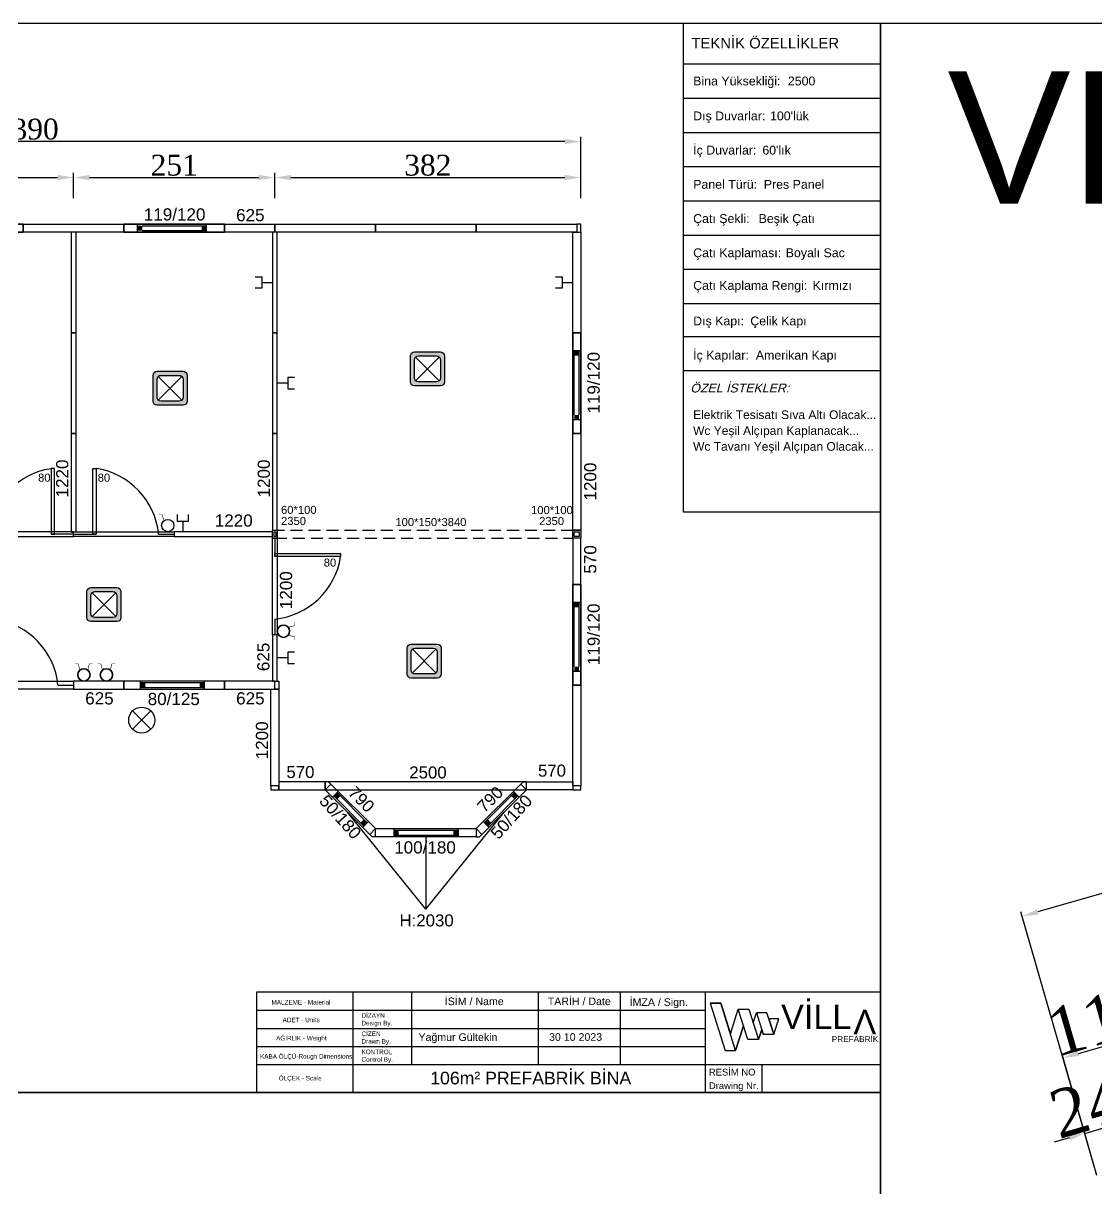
# Model space of a CAD drawing. Header units: millimetres. Extents: x 206945 to 219731, y -209822 to -201066.
# Drawn here: x 208854 to 210192, y -204833 to -203379 of the extents above; entities that cross this region are included whole.
import ezdxf
from ezdxf.enums import TextEntityAlignment as Align

# ---------------------------------------------------------------- set-up
doc = ezdxf.new("R2010")
doc.units = ezdxf.units.MM
doc.header["$MEASUREMENT"] = 0
doc.linetypes.add('DASHED', pattern=[0.75, 0.5, -0.25])
for name, color, linetype in [('1', 250, 'Continuous'), ('Block1', 255, 'Continuous'), ('DUVAR', 7, 'Continuous'), ('KAPI-PEN', 3, 'Continuous'), ('OLCU', 2, 'Continuous'), ('PANO', 11, 'Continuous'), ('TEFRIS', 4, 'Continuous'), ('ÖLÇÜLENDİRME', 121, 'Continuous')]:
    doc.layers.add(name, color=color, linetype=linetype)
doc.styles.add('133', font='times.ttf')
doc.styles.get("Standard").update_dxf_attribs({"font": 'arial.ttf'})
doc.styles.add('YZ', font='arial.ttf', dxfattribs={"oblique": 15})
doc.dimstyles.new('MAKAS', dxfattribs={"dimscale": 20, "dimtxt": 1.3, "dimasz": 1, "dimexe": 0.3, "dimexo": 0.3, "dimgap": 0.1, "dimtad": 1, "dimrnd": 1, "dimzin": 12, "dimdsep": 46, "dimlunit": 6, "dimtxsty": '133', "dimcen": 0.8, "dimdle": 0.0005, "dimclrd": 4, "dimclre": 6, "dimclrt": 2, "dimazin": 3, "dimtfac": 1, "dimtmove": 0, "dimatfit": 2, "dimldrblk": 'DOTSMALL', "dimfxl": 0, "dimtolj": 1, "dimtzin": 0, "dimarcsym": 0})

# ---------------------------------------------------------------- blocks, each defined once
blk = doc.blocks.new('110')
blk.add_lwpolyline([(74265.2, -40100.5), (74265.2, -40226), (74275.2, -40226), (74275.2, -40100.5)], close=True)
blk = doc.blocks.new('ehr')
at = {"layer": 'PANO', "color": 1}
for p, q in [((-20063, -6682.3), (-19983, -6682.3)), ((-20063, -6688.3), (-19983, -6688.3))]:
    blk.add_line(p, q, dxfattribs=at)
for points in [[(-20069, -6690.3), (-20069, -6680.3)], [(-19983, -6690.3), (-19983, -6680.3)]]:
    blk.add_lwpolyline(points, dxfattribs=at)
for points in [[(-20069, -6688.3), (-20063, -6688.3), (-20069, -6682.3), (-20063, -6682.3)], [(-19983, -6688.3), (-19989, -6688.3), (-19983, -6682.3), (-19989, -6682.3)]]:
    blk.add_solid(points, dxfattribs=at)
blk = doc.blocks.new('ewrt')
at = {"layer": 'PANO', "color": 1}
for p, q in [((-20140.2, -6827.4), (-20140.2, -6747.4)), ((-20134.2, -6827.4), (-20134.2, -6747.4))]:
    blk.add_line(p, q, dxfattribs=at)
for points in [[(-20132.2, -6747.4), (-20142.2, -6747.4)], [(-20132.2, -6833.4), (-20142.2, -6833.4)]]:
    blk.add_lwpolyline(points, dxfattribs=at)
for points in [[(-20134.2, -6747.4), (-20134.2, -6753.4), (-20140.2, -6747.4), (-20140.2, -6753.4)], [(-20134.2, -6833.4), (-20134.2, -6827.4), (-20140.2, -6833.4), (-20140.2, -6827.4)]]:
    blk.add_solid(points, dxfattribs=at)
blk = doc.blocks.new('ey')
at = {"layer": 'PANO', "color": 1}
for p, q in [((-19606.1, -6885.5), (-19526.1, -6885.5)), ((-19606.1, -6891.5), (-19526.1, -6891.5))]:
    blk.add_line(p, q, dxfattribs=at)
for points in [[(-19606.1, -6893.5), (-19606.1, -6883.5)], [(-19526.1, -6893.5), (-19526.1, -6883.5)]]:
    blk.add_lwpolyline(points, dxfattribs=at)
for points in [[(-19606.1, -6891.5), (-19600.1, -6891.5), (-19606.1, -6885.5), (-19600.1, -6885.5)], [(-19526.1, -6891.5), (-19532.1, -6891.5), (-19526.1, -6885.5), (-19532.1, -6885.5)]]:
    blk.add_solid(points, dxfattribs=at)
blk = doc.blocks.new('113')
for points in [[(74265.2, -40728), (74265.2, -40853.5), (74275.2, -40853.5), (74275.2, -40728)], [(74265.2, -40728), (74265.2, -40853.5), (74275.2, -40853.5), (74275.2, -40728)], [(74275.2, -40853.5), (74275.2, -40728), (74265.2, -40728), (74265.2, -40853.5)]]:
    blk.add_lwpolyline(points, close=True)
at = {"layer": 'KAPI-PEN'}
for points in [[(74270.2, -40728), (74270.2, -40756)], [(74270.2, -40834), (74270.2, -40853.5)]]:
    blk.add_lwpolyline(points, dxfattribs=at)
blk.add_lwpolyline([(74270.2, -40834, -0.341049), (74188.2, -40756), (74270.2, -40756), (74270.2, -40752), (74188.2, -40752), (74188.2, -40756)], format="xyb", dxfattribs=at)
blk = doc.blocks.new('D')
blk.add_lwpolyline([(69161.3, -39614.6), (69286.8, -39614.6), (69286.8, -39608.6), (69161.3, -39608.6)], close=True)
blk = doc.blocks.new('KAPI')
for points in [[(68907.3, -39991.1), (68907.3, -40116.6), (68913.3, -40116.6), (68913.3, -39991.1)], [(68907.3, -39991.1), (68907.3, -40116.6), (68913.3, -40116.6), (68913.3, -39991.1)], [(68913.3, -40116.6), (68913.3, -39991.1), (68907.3, -39991.1), (68907.3, -40116.6)]]:
    blk.add_lwpolyline(points, close=True)
at = {"layer": 'KAPI-PEN'}
for points in [[(68910.3, -39991.1), (68910.3, -40019.1)], [(68910.3, -40097.1), (68910.3, -40116.6)]]:
    blk.add_lwpolyline(points, dxfattribs=at)
blk.add_lwpolyline([(68910.3, -40097.1, -0.341049), (68828.3, -40019.1), (68910.3, -40019.1), (68910.3, -40015.1), (68828.3, -40015.1), (68828.3, -40019.1)], format="xyb", dxfattribs=at)
blk = doc.blocks.new('TELPRIZ')
at = {"layer": 'DUVAR', "color": 1}
for p, q in [((-7.2, 21.4), (-7.2, 13.1)), ((7.2, 13.1), (7.2, 21.4)), ((-7.2, 13.1), (7.2, 13.1)), ((0, 13.1), (0, 0))]:
    blk.add_line(p, q, dxfattribs=at)
blk = doc.blocks.new('GLOP')
at = {"layer": 'DUVAR', "color": 1}
for p, q in [((11.4, -11.4), (-11.4, 11.4)), ((11.4, 11.4), (-11.4, -11.4))]:
    blk.add_line(p, q, dxfattribs=at)
blk.add_circle((0, 0), 16.2, dxfattribs=at)
blk = doc.blocks.new('ANAHTAR')
at = {"layer": 'OLCU', "color": 20, "const_width": 0.735}
blk.add_lwpolyline([(-6.1, -4.9), (-13.8, -6.9), (-13.8, -11)], dxfattribs=at)
at = {"layer": 'OLCU', "color": 20}
blk.add_circle((0, 0), 7.67, dxfattribs=at)
blk = doc.blocks.new('*D7160')
at = {"layer": 'Defpoints', "color": 0}
for p in [(208916.3, -203571.4), (208665.3, -203603.1), (208916.3, -203603.1)]:
    blk.add_point(p, dxfattribs=at)
at = {"layer": 'DUVAR', "color": 6, "lineweight": -2}
for p, q in [((208665.3, -203597.1), (208665.3, -203565.4)), ((208916.3, -203597.1), (208916.3, -203565.4))]:
    blk.add_line(p, q, dxfattribs=at)
at = {"layer": 'DUVAR', "color": 4, "lineweight": -2}
blk.add_line((208685.3, -203571.4), (208896.3, -203571.4), dxfattribs=at)
at = {"layer": 'DUVAR', "color": 4}
for points in [[(208685.3, -203568.1), (208685.3, -203574.7), (208665.3, -203571.4)], [(208896.3, -203574.7), (208896.3, -203568.1), (208916.3, -203571.4)]]:
    blk.add_solid(points, dxfattribs=at)
at = {"layer": 'DUVAR', "color": 2, "insert": (208790.8, -203556.2), "char_height": 26, "attachment_point": 5, "style": '133'}
blk.add_mtext('\\A1;251', dxfattribs=at)
blk = doc.blocks.new('_DotSmall')
at = {"color": 0, "linetype": 'ByBlock', "const_width": 0.5}
blk.add_lwpolyline([(-0.0625, 0, 1), (0.0625, 0, 1)], format="xyb", close=True, dxfattribs=at)
blk = doc.blocks.new('*D7161')
at = {"layer": 'Defpoints', "color": 0}
for p in [(209167.3, -203571.4), (208916.3, -203603.1), (209167.3, -203603.1)]:
    blk.add_point(p, dxfattribs=at)
at = {"layer": 'DUVAR', "color": 6, "lineweight": -2}
for p, q in [((208916.3, -203597.1), (208916.3, -203565.4)), ((209167.3, -203597.1), (209167.3, -203565.4))]:
    blk.add_line(p, q, dxfattribs=at)
at = {"layer": 'DUVAR', "color": 4, "lineweight": -2}
blk.add_line((208936.3, -203571.4), (209147.3, -203571.4), dxfattribs=at)
at = {"layer": 'DUVAR', "color": 4}
for points in [[(208936.3, -203568.1), (208936.3, -203574.7), (208916.3, -203571.4)], [(209147.3, -203574.7), (209147.3, -203568.1), (209167.3, -203571.4)]]:
    blk.add_solid(points, dxfattribs=at)
at = {"layer": 'DUVAR', "color": 2, "insert": (209041.8, -203556.2), "char_height": 26, "attachment_point": 5, "style": '133'}
blk.add_mtext('\\A1;251', dxfattribs=at)
blk = doc.blocks.new('*D7162')
at = {"layer": 'Defpoints', "color": 0}
for p in [(209548.8, -203571.4), (209167.3, -203603.1), (209548.8, -203603.1)]:
    blk.add_point(p, dxfattribs=at)
at = {"layer": 'DUVAR', "color": 6, "lineweight": -2}
for p, q in [((209167.3, -203597.1), (209167.3, -203565.4)), ((209548.8, -203597.1), (209548.8, -203565.4))]:
    blk.add_line(p, q, dxfattribs=at)
at = {"layer": 'DUVAR', "color": 4, "lineweight": -2}
blk.add_line((209187.3, -203571.4), (209528.8, -203571.4), dxfattribs=at)
at = {"layer": 'DUVAR', "color": 4}
for points in [[(209187.3, -203568.1), (209187.3, -203574.7), (209167.3, -203571.4)], [(209528.8, -203574.7), (209528.8, -203568.1), (209548.8, -203571.4)]]:
    blk.add_solid(points, dxfattribs=at)
at = {"layer": 'DUVAR', "color": 2, "insert": (209358.1, -203556.2), "char_height": 26, "attachment_point": 5, "style": '133'}
blk.add_mtext('\\A1;382', dxfattribs=at)
blk = doc.blocks.new('*D7163')
at = {"layer": 'Defpoints', "color": 0}
for p in [(208158.3, -203526.6), (208158.3, -203571.4), (209548.8, -203571.4)]:
    blk.add_point(p, dxfattribs=at)
at = {"layer": 'DUVAR', "color": 6, "lineweight": -2}
for p, q in [((208158.3, -203565.4), (208158.3, -203520.6)), ((209548.8, -203565.4), (209548.8, -203520.6))]:
    blk.add_line(p, q, dxfattribs=at)
at = {"layer": 'DUVAR', "color": 4, "lineweight": -2}
blk.add_line((209528.8, -203526.6), (208178.3, -203526.6), dxfattribs=at)
at = {"layer": 'DUVAR', "color": 4}
for points in [[(208178.3, -203523.2), (208178.3, -203529.9), (208158.3, -203526.6)], [(209528.8, -203529.9), (209528.8, -203523.2), (209548.8, -203526.6)]]:
    blk.add_solid(points, dxfattribs=at)
at = {"layer": 'DUVAR', "color": 2, "insert": (208853.6, -203511.3), "char_height": 26, "attachment_point": 5, "style": '133'}
blk.add_mtext('\\A1;1.390', dxfattribs=at)
blk = doc.blocks.new('*D7305')
at = {"layer": 'Defpoints', "color": 0}
for p in [(210200.8, -204756.8), (210217.7, -204815.3), (210194.4, -204822)]:
    blk.add_point(p, dxfattribs=at)
at = {"layer": 'ÖLÇÜLENDİRME', "color": 4, "lineweight": -2, "ltscale": 0.5}
for p, q in [((210220.1, -204751.3), (210239.3, -204745.8)), ((210177.5, -204763.5), (210200.8, -204756.8)), ((210158.3, -204769.1), (210139.1, -204774.6))]:
    blk.add_line(p, q, dxfattribs=at)
at = {"layer": 'ÖLÇÜLENDİRME', "color": 6, "lineweight": -2, "ltscale": 0.5}
for p, q in [((210192.7, -204816.2), (210175.9, -204757.8)), ((210216, -204809.5), (210199.2, -204751.1))]:
    blk.add_line(p, q, dxfattribs=at)
at = {"layer": 'ÖLÇÜLENDİRME', "color": 4}
for points in [[(210219.1, -204748.1), (210221, -204754.5), (210200.8, -204756.8)], [(210159.2, -204772.3), (210157.4, -204765.9), (210177.5, -204763.5)]]:
    blk.add_solid(points, dxfattribs=at)
at = {"layer": 'ÖLÇÜLENDİRME', "color": 2, "insert": (210180.3, -204729.5), "char_height": 60, "attachment_point": 5, "rotation": 16.0764, "style": '133'}
blk.add_mtext('\\A1;24', dxfattribs=at)
blk = doc.blocks.new('*D7306')
at = {"layer": 'Defpoints', "color": 0}
for p in [(210265, -204636.3), (210309, -204789), (210194.4, -204822)]:
    blk.add_point(p, dxfattribs=at)
at = {"layer": 'ÖLÇÜLENDİRME', "color": 4, "lineweight": -2, "ltscale": 0.5}
blk.add_line((210169.6, -204663.8), (210245.8, -204641.9), dxfattribs=at)
at = {"layer": 'ÖLÇÜLENDİRME', "color": 6, "lineweight": -2, "ltscale": 0.5}
for p, q in [((210307.3, -204783.2), (210263.3, -204630.6)), ((210192.7, -204816.2), (210148.7, -204663.6))]:
    blk.add_line(p, q, dxfattribs=at)
at = {"layer": 'ÖLÇÜLENDİRME', "color": 4}
for points in [[(210246.7, -204645.1), (210244.8, -204638.7), (210265, -204636.3)], [(210168.7, -204660.6), (210170.5, -204667), (210150.4, -204669.3)]]:
    blk.add_solid(points, dxfattribs=at)
at = {"layer": 'ÖLÇÜLENDİRME', "color": 2, "insert": (210198.7, -204621.6), "char_height": 60, "attachment_point": 5, "rotation": 16.0764, "style": '133'}
blk.add_mtext('\\A1;119', dxfattribs=at)
blk = doc.blocks.new('*D7314')
at = {"layer": 'Defpoints', "color": 0}
for p in [(213524.4, -203862.3), (210099.5, -204492.9), (210194.4, -204822)]:
    blk.add_point(p, dxfattribs=at)
at = {"layer": 'ÖLÇÜLENDİRME', "color": 4, "lineweight": -2, "ltscale": 0.5}
blk.add_line((213410.3, -203538.8), (210118.8, -204487.4), dxfattribs=at)
at = {"layer": 'ÖLÇÜLENDİRME', "color": 6, "lineweight": -2, "ltscale": 0.5}
for p, q in [((213522.7, -203856.6), (213427.9, -203527.5)), ((210192.7, -204816.2), (210097.9, -204487.1))]:
    blk.add_line(p, q, dxfattribs=at)
at = {"layer": 'ÖLÇÜLENDİRME', "color": 4}
for points in [[(213411.2, -203542), (213409.4, -203535.6), (213429.5, -203533.2)], [(210117.8, -204484.2), (210119.7, -204490.6), (210099.5, -204492.9)]]:
    blk.add_solid(points, dxfattribs=at)
at = {"layer": 'ÖLÇÜLENDİRME', "color": 2, "insert": (211749.9, -203962.2), "char_height": 100, "attachment_point": 5, "rotation": 16.0764, "style": '133'}
blk.add_mtext('\\A1;3.466', dxfattribs=at)

msp = doc.modelspace()

# ---------------------------------------------------------------- hatches: boundary and pattern name
at = {"layer": 'Block1'}
h = msp.add_hatch(color=0, dxfattribs=at)
edge = h.paths.add_edge_path()
edge.add_line((209341.385, -203788.974), (209373.745, -203788.974))
edge.add_arc((209373.745, -203793.974), 5, 0, 90, ccw=False)
edge.add_line((209378.745, -203793.974), (209378.745, -203826.334))
edge.add_arc((209373.745, -203826.334), 5, 270, 360, ccw=False)
edge.add_line((209373.745, -203831.334), (209341.385, -203831.334))
edge.add_arc((209341.385, -203826.334), 5, 180, 270, ccw=False)
edge.add_line((209336.385, -203826.334), (209336.385, -203793.974))
edge.add_arc((209341.385, -203793.974), 5, 90, 180, ccw=False)
edge = h.paths.add_edge_path(flags=16)
edge.add_line((209346.385, -203793.974), (209368.745, -203793.974))
edge.add_arc((209368.745, -203798.974), 5, 0, 90, ccw=False)
edge.add_line((209373.745, -203798.974), (209373.745, -203821.334))
edge.add_arc((209368.745, -203821.334), 5, 270, 360, ccw=False)
edge.add_line((209368.745, -203826.334), (209346.385, -203826.334))
edge.add_arc((209346.385, -203821.334), 5, 180, 270, ccw=False)
edge.add_line((209341.385, -203821.334), (209341.385, -203798.974))
edge.add_arc((209346.385, -203798.974), 5, 90, 180, ccw=False)
h = msp.add_hatch(color=0, dxfattribs=at)
edge = h.paths.add_edge_path()
edge.add_line((209020.386, -203813.125), (209052.746, -203813.125))
edge.add_arc((209052.746, -203818.125), 5, 0, 90, ccw=False)
edge.add_line((209057.746, -203818.125), (209057.746, -203850.485))
edge.add_arc((209052.746, -203850.485), 5, 270, 360, ccw=False)
edge.add_line((209052.746, -203855.485), (209020.386, -203855.485))
edge.add_arc((209020.386, -203850.485), 5, 180, 270, ccw=False)
edge.add_line((209015.386, -203850.485), (209015.386, -203818.125))
edge.add_arc((209020.386, -203818.125), 5, 90, 180, ccw=False)
edge = h.paths.add_edge_path(flags=16)
edge.add_line((209025.386, -203818.125), (209047.746, -203818.125))
edge.add_arc((209047.746, -203823.125), 5, 0, 90, ccw=False)
edge.add_line((209052.746, -203823.125), (209052.746, -203845.485))
edge.add_arc((209047.746, -203845.485), 5, 270, 360, ccw=False)
edge.add_line((209047.746, -203850.485), (209025.386, -203850.485))
edge.add_arc((209025.386, -203845.485), 5, 180, 270, ccw=False)
edge.add_line((209020.386, -203845.485), (209020.386, -203823.125))
edge.add_arc((209025.386, -203823.125), 5, 90, 180, ccw=False)
h = msp.add_hatch(color=0, dxfattribs=at)
edge = h.paths.add_edge_path()
edge.add_line((208937.872, -204082.805), (208970.232, -204082.805))
edge.add_arc((208970.232, -204087.805), 5, 0, 90, ccw=False)
edge.add_line((208975.232, -204087.805), (208975.232, -204120.164))
edge.add_arc((208970.232, -204120.164), 5, 270, 360, ccw=False)
edge.add_line((208970.232, -204125.164), (208937.872, -204125.164))
edge.add_arc((208937.872, -204120.164), 5, 180, 270, ccw=False)
edge.add_line((208932.872, -204120.164), (208932.872, -204087.805))
edge.add_arc((208937.872, -204087.805), 5, 90, 180, ccw=False)
edge = h.paths.add_edge_path(flags=16)
edge.add_line((208942.872, -204087.805), (208965.232, -204087.805))
edge.add_arc((208965.232, -204092.805), 5, 0, 90, ccw=False)
edge.add_line((208970.232, -204092.805), (208970.232, -204115.164))
edge.add_arc((208965.232, -204115.164), 5, 270, 360, ccw=False)
edge.add_line((208965.232, -204120.164), (208942.872, -204120.164))
edge.add_arc((208942.872, -204115.164), 5, 180, 270, ccw=False)
edge.add_line((208937.872, -204115.164), (208937.872, -204092.805))
edge.add_arc((208942.872, -204092.805), 5, 90, 180, ccw=False)
h = msp.add_hatch(color=0, dxfattribs=at)
edge = h.paths.add_edge_path()
edge.add_line((209337.36, -204153.243), (209369.72, -204153.243))
edge.add_arc((209369.72, -204158.243), 5, 0, 90, ccw=False)
edge.add_line((209374.72, -204158.243), (209374.72, -204190.603))
edge.add_arc((209369.72, -204190.603), 5, 270, 360, ccw=False)
edge.add_line((209369.72, -204195.603), (209337.36, -204195.603))
edge.add_arc((209337.36, -204190.603), 5, 180, 270, ccw=False)
edge.add_line((209332.36, -204190.603), (209332.36, -204158.243))
edge.add_arc((209337.36, -204158.243), 5, 90, 180, ccw=False)
edge = h.paths.add_edge_path(flags=16)
edge.add_line((209342.36, -204158.243), (209364.72, -204158.243))
edge.add_arc((209364.72, -204163.243), 5, 0, 90, ccw=False)
edge.add_line((209369.72, -204163.243), (209369.72, -204185.603))
edge.add_arc((209364.72, -204185.603), 5, 270, 360, ccw=False)
edge.add_line((209364.72, -204190.603), (209342.36, -204190.603))
edge.add_arc((209342.36, -204185.603), 5, 180, 270, ccw=False)
edge.add_line((209337.36, -204185.603), (209337.36, -204163.243))
edge.add_arc((209342.36, -204163.243), 5, 90, 180, ccw=False)

# ---------------------------------------------------------------- linework, layer by layer
at = {"color": 1, "ltscale": 5}
for p, q in [((209355.572, -204484.093), (209257.911, -204362.735)), ((209355.572, -204484.093), (209453.232, -204362.735)), ((209285.751, -204390.575), (209288.68, -204393.504)), ((209292.822, -204393.504), (209288.68, -204393.504)), ((209355.572, -204393.504), (209355.572, -204484.093)), ((209418.322, -204393.504), (209422.464, -204393.504)), ((209425.393, -204390.575), (209422.464, -204393.504))]:
    msp.add_line(p, q, dxfattribs=at)
at = {"linetype": 'Continuous', "lineweight": 25}
msp.add_line((209922.706, -204678.034), (209144.671, -204678.034), dxfattribs=at)
at = {"color": 254, "linetype": 'Continuous', "lineweight": 25, "ltscale": 1}
for p, q in [((209922.706, -204678.034), (209704.015, -204678.034)), ((209774.714, -204678.034), (209774.714, -204712.502))]:
    msp.add_line(p, q, dxfattribs=at)
at = {"color": 2}
for points in [[(209922.706, -204712.502), (207957.297, -204712.502), (207957.297, -203379.081), (209922.706, -203379.081)], [(209922.706, -203379.081), (219729.429, -203379.081), (219729.429, -209821.577), (209922.706, -209821.577)], [(209144.671, -204587.193), (209922.706, -204587.193), (209922.706, -204712.502), (209144.671, -204712.502)], [(209922.706, -206045.924), (207957.297, -206045.924), (207957.297, -204712.502), (209922.706, -204712.502)]]:
    msp.add_lwpolyline(points, close=True, dxfattribs=at)
for points in [[(208728.072, -203629.646), (208853.572, -203629.646), (208853.572, -203639.646), (208728.072, -203639.646)], [(208728.072, -203629.646), (208853.572, -203629.646), (208853.572, -203639.646), (208728.072, -203639.646)], [(208728.072, -203629.646), (208853.572, -203629.646), (208853.572, -203639.646), (208728.072, -203639.646)], [(208728.072, -203639.646), (208853.572, -203639.646), (208853.572, -203629.646), (208728.072, -203629.646)], [(208979.072, -203629.646), (209104.572, -203629.646), (209104.572, -203639.646), (208979.072, -203639.646)], [(208979.072, -203629.646), (209104.572, -203629.646), (209104.572, -203639.646), (208979.072, -203639.646)], [(208979.072, -203629.646), (209104.572, -203629.646), (209104.572, -203639.646), (208979.072, -203639.646)], [(208979.072, -203639.646), (209104.572, -203639.646), (209104.572, -203629.646), (208979.072, -203629.646)], [(209104.572, -203629.646), (209167.322, -203629.646), (209167.322, -203639.646), (209104.572, -203639.646)], [(209538.822, -203890.646), (209538.822, -203765.146), (209548.822, -203765.146), (209548.822, -203890.646)], [(209538.822, -203890.646), (209538.822, -203765.146), (209548.822, -203765.146), (209548.822, -203890.646)], [(209538.822, -203890.646), (209538.822, -203765.146), (209548.822, -203765.146), (209548.822, -203890.646)], [(209548.822, -203890.646), (209548.822, -203765.146), (209538.822, -203765.146), (209538.822, -203890.646)], [(208913.322, -203890.646), (208913.322, -204013.146), (208919.322, -204013.146), (208919.322, -203890.646)], [(209164.322, -203890.646), (209164.322, -204011.146), (209170.322, -204011.146), (209170.322, -203890.646)], [(209538.822, -204011.146), (209538.822, -203890.646), (209548.822, -203890.646), (209548.822, -204011.146)], [(209041.822, -204019.146), (209164.322, -204019.146), (209164.322, -204013.146), (209041.822, -204013.146)], [(209170.322, -204021.146), (209170.322, -204141.646), (209164.322, -204141.646), (209164.322, -204021.146)], [(209170.322, -204021.146), (209170.322, -204141.646), (209164.322, -204141.646), (209164.322, -204021.146)], [(209164.322, -204141.646), (209164.322, -204021.146), (209170.322, -204021.146), (209170.322, -204141.646)], [(209548.822, -204078.896), (209548.822, -204021.146), (209538.822, -204021.146), (209538.822, -204078.896)], [(209538.822, -204204.396), (209538.822, -204078.896), (209548.822, -204078.896), (209548.822, -204204.396)], [(209538.822, -204204.396), (209538.822, -204078.896), (209548.822, -204078.896), (209548.822, -204204.396)], [(209538.822, -204204.396), (209538.822, -204078.896), (209548.822, -204078.896), (209548.822, -204204.396)], [(209548.822, -204204.396), (209548.822, -204078.896), (209538.822, -204078.896), (209538.822, -204204.396)], [(209164.322, -204141.646), (209164.322, -204199.396), (209170.322, -204199.396), (209170.322, -204141.646)], [(208916.322, -204209.396), (208979.072, -204209.396), (208979.072, -204199.396), (208916.322, -204199.396)], [(208979.072, -204209.396), (209104.572, -204209.396), (209104.572, -204199.396), (208979.072, -204199.396)], [(209104.572, -204209.396), (209167.322, -204209.396), (209167.322, -204199.396), (209104.572, -204199.396)], [(209162.322, -204329.896), (209162.322, -204209.396), (209172.322, -204209.396), (209172.322, -204329.896)], [(209230.072, -204324.896), (209172.322, -204324.896), (209172.322, -204334.896), (209230.072, -204334.896)], [(209230.072, -204334.896), (209481.072, -204334.896), (209481.072, -204324.896), (209230.072, -204324.896)], [(209237.143, -204327.825), (209292.822, -204383.504), (209285.751, -204390.575), (209230.072, -204334.896)], [(209474.001, -204327.825), (209418.322, -204383.504), (209425.393, -204390.575), (209481.072, -204334.896)], [(209481.072, -204324.896), (209538.822, -204324.896), (209538.822, -204334.896), (209481.072, -204334.896)], [(209292.822, -204383.504), (209418.322, -204383.504), (209418.322, -204393.504), (209292.822, -204393.504)]]:
    msp.add_lwpolyline(points, close=True)
at = {"color": 1, "ltscale": 5}
for points in [[(209237.143, -204327.825), (209234.214, -204324.896), (209230.072, -204324.896)], [(209474.001, -204327.825), (209476.93, -204324.896), (209481.072, -204324.896)]]:
    msp.add_lwpolyline(points, dxfattribs=at)
msp.add_lwpolyline([(209710.338, -204601.077), (209728.929, -204660.106), (209741.874, -204660.106), (209723.589, -204601.077), (209710.338, -204601.077), (209723.589, -204601.077), (209735.452, -204639.374), (209745.272, -204608.46), (209758.541, -204608.46), (209770.353, -204646.3), (209757.247, -204646.3), (209751.89, -204629.372), (209741.874, -204660.106), (209751.89, -204629.372), (209745.272, -204608.46), (209758.541, -204608.46), (209763.86, -204625.5), (209768.088, -204612.988), (209776.34, -204639.993), (209774.535, -204634.085), (209770.353, -204646.3), (209774.535, -204634.085), (209776.34, -204639.993), (209789.609, -204639.993), (209795.92, -204620.588), (209783.33, -204620.588), (209789.609, -204639.993), (209780.871, -204612.988), (209768.088, -204612.988)])
at = {"layer": '1', "color": 7, "linetype": 'Continuous', "lineweight": 25, "ltscale": 1}
for p, q in [((209264.846, -204712.502), (209264.846, -204587.193)), ((209704.015, -204587.193), (209704.015, -204712.502))]:
    msp.add_line(p, q, dxfattribs=at)
at = {"layer": '1', "color": 254, "linetype": 'Continuous', "lineweight": 25, "ltscale": 1, "flags": 128}
for points in [[(209337.708, -204587.193), (209337.708, -204678.034), (209337.708, -204678.034)], [(209495.709, -204587.193), (209495.709, -204678.613)], [(209597.929, -204587.193), (209597.929, -204678.034)]]:
    msp.add_lwpolyline(points, dxfattribs=at)
at = {"layer": '1', "color": 255, "linetype": 'Continuous', "lineweight": 25, "ltscale": 1, "flags": 128}
for points in [[(209144.671, -204609.903), (209337.708, -204609.903), (209495.709, -204609.903), (209560.079, -204609.903), (209704.015, -204609.903)], [(209144.671, -204632.613), (209337.708, -204632.613), (209495.709, -204632.613), (209560.079, -204632.613), (209704.015, -204632.613)], [(209144.671, -204655.323), (209337.708, -204655.323), (209495.709, -204655.323), (209560.079, -204655.323), (209704.015, -204655.323)]]:
    msp.add_lwpolyline(points, dxfattribs=at)
at = {"layer": 'Block1', "color": 1}
for p, q in [((209677.094, -203429.817), (209922.706, -203429.817)), ((209677.094, -203472.493), (209922.706, -203472.493)), ((209677.094, -203515.168), (209922.706, -203515.168)), ((209677.094, -203557.843), (209922.706, -203557.843)), ((209677.094, -203600.519), (209922.706, -203600.519)), ((209677.094, -203643.194), (209922.706, -203643.194)), ((209677.094, -203685.869), (209922.706, -203685.869)), ((209677.094, -203728.545), (209922.706, -203728.545)), ((209677.094, -203769.722), (209922.706, -203769.722)), ((209372.281, -203795.439), (209342.85, -203824.87)), ((209342.85, -203795.439), (209372.281, -203824.87)), ((209677.094, -203811.933), (209922.706, -203811.933)), ((209051.281, -203819.589), (209021.85, -203849.02)), ((209021.85, -203819.589), (209051.281, -203849.02)), ((208968.767, -204089.269), (208939.336, -204118.7)), ((208939.336, -204089.269), (208968.767, -204118.7)), ((209368.255, -204159.708), (209338.825, -204189.139)), ((209338.825, -204159.708), (209368.255, -204189.139))]:
    msp.add_line(p, q, dxfattribs=at)
at = {"layer": 'Block1', "color": 1, "linetype": 'DASHED', "ltscale": 30}
for p, q in [((209164.322, -204011.146), (209538.822, -204011.146)), ((209167.322, -204021.146), (209538.822, -204021.146))]:
    msp.add_line(p, q, dxfattribs=at)
at = {"layer": 'Block1', "color": 1}
msp.add_lwpolyline([(209677.094, -203379.081), (209922.706, -203379.081), (209922.706, -203988.578), (209677.094, -203988.578)], close=True, dxfattribs=at)
at = {"layer": 'Block1', "color": 0}
for points in [[(209341.385, -203788.974), (209373.745, -203788.974, -0.41421356), (209378.745, -203793.974), (209378.745, -203826.334, -0.41421356), (209373.745, -203831.334), (209341.385, -203831.334, -0.41421356), (209336.385, -203826.334), (209336.385, -203793.974, -0.41421356)], [(209346.385, -203793.974), (209368.745, -203793.974, -0.41421356), (209373.745, -203798.974), (209373.745, -203821.334, -0.41421356), (209368.745, -203826.334), (209346.385, -203826.334, -0.41421356), (209341.385, -203821.334), (209341.385, -203798.974, -0.41421356)], [(209020.386, -203813.125), (209052.746, -203813.125, -0.41421356), (209057.746, -203818.125), (209057.746, -203850.485, -0.41421356), (209052.746, -203855.485), (209020.386, -203855.485, -0.41421356), (209015.386, -203850.485), (209015.386, -203818.125, -0.41421356)], [(209025.386, -203818.125), (209047.746, -203818.125, -0.41421356), (209052.746, -203823.125), (209052.746, -203845.485, -0.41421356), (209047.746, -203850.485), (209025.386, -203850.485, -0.41421356), (209020.386, -203845.485), (209020.386, -203823.125, -0.41421356)], [(208937.872, -204082.805), (208970.232, -204082.805, -0.41421356), (208975.232, -204087.805), (208975.232, -204120.164, -0.41421356), (208970.232, -204125.164), (208937.872, -204125.164, -0.41421356), (208932.872, -204120.164), (208932.872, -204087.805, -0.41421356)], [(208942.872, -204087.805), (208965.232, -204087.805, -0.41421356), (208970.232, -204092.805), (208970.232, -204115.164, -0.41421356), (208965.232, -204120.164), (208942.872, -204120.164, -0.41421356), (208937.872, -204115.164), (208937.872, -204092.805, -0.41421356)], [(209337.36, -204153.243), (209369.72, -204153.243, -0.41421356), (209374.72, -204158.243), (209374.72, -204190.603, -0.41421356), (209369.72, -204195.603), (209337.36, -204195.603, -0.41421356), (209332.36, -204190.603), (209332.36, -204158.243, -0.41421356)], [(209342.36, -204158.243), (209364.72, -204158.243, -0.41421356), (209369.72, -204163.243), (209369.72, -204185.603, -0.41421356), (209364.72, -204190.603), (209342.36, -204190.603, -0.41421356), (209337.36, -204185.603), (209337.36, -204163.243, -0.41421356)]]:
    msp.add_lwpolyline(points, format="xyb", close=True, dxfattribs=at)
at = {"layer": 'DUVAR', "color": 1}
for points in [[(209548.822, -203629.646), (209543.822, -203629.646), (209543.822, -203639.646), (209548.822, -203639.646)], [(209164.322, -204011.146), (209170.322, -204011.146), (209170.322, -204021.146), (209164.322, -204021.146)], [(209166.322, -204013.146), (209168.322, -204013.146), (209168.322, -204019.146), (209166.322, -204019.146)], [(209538.822, -204011.146), (209548.822, -204011.146), (209548.822, -204021.146), (209538.822, -204021.146)], [(209540.822, -204013.146), (209546.822, -204013.146), (209546.822, -204019.146), (209540.822, -204019.146)], [(209167.322, -204199.396), (209172.322, -204199.396), (209172.322, -204209.396), (209167.322, -204209.396)], [(209162.322, -204329.896), (209162.322, -204334.896), (209172.322, -204334.896), (209172.322, -204329.896)], [(209538.822, -204329.896), (209538.822, -204334.896), (209548.822, -204334.896), (209548.822, -204329.896)]]:
    msp.add_lwpolyline(points, close=True, dxfattribs=at)
at = {"layer": 'KAPI-PEN'}
for points in [[(209167.322, -204021.146), (209167.322, -204044.146)], [(209167.322, -204122.146), (209167.322, -204141.646)]]:
    msp.add_lwpolyline(points, dxfattribs=at)
msp.add_lwpolyline([(209167.322, -204122.146, 0.34104855), (209249.322, -204044.146), (209167.322, -204044.146), (209167.322, -204040.146), (209249.322, -204040.146), (209249.322, -204044.146)], format="xyb", dxfattribs=at)
at = {"layer": 'PANO', "color": 5}
for p, q in [((209244.957, -204338.467), (209282.605, -204376.115)), ((209466.187, -204338.467), (209428.539, -204376.115)), ((209240.714, -204342.71), (209278.362, -204380.358)), ((209470.429, -204342.71), (209432.782, -204380.358)), ((209315.872, -204385.504), (209395.872, -204385.504)), ((209315.872, -204391.504), (209395.872, -204391.504))]:
    msp.add_line(p, q, dxfattribs=at)
for points in [[(209246.371, -204337.053), (209239.3, -204344.124)], [(209464.773, -204337.053), (209471.844, -204344.124)], [(209284.019, -204374.701), (209276.948, -204381.772)], [(209427.125, -204374.701), (209434.196, -204381.772)], [(209315.872, -204383.504), (209315.872, -204393.504)], [(209395.872, -204383.504), (209395.872, -204393.504)]]:
    msp.add_lwpolyline(points, dxfattribs=at)
for points in [[(209244.957, -204338.467), (209249.2, -204342.71), (209240.714, -204342.71), (209244.957, -204346.952)], [(209466.187, -204338.467), (209461.944, -204342.71), (209470.429, -204342.71), (209466.187, -204346.952)], [(209282.605, -204376.115), (209278.362, -204371.872), (209278.362, -204380.358), (209274.119, -204376.115)], [(209428.539, -204376.115), (209432.782, -204371.872), (209432.782, -204380.358), (209437.024, -204376.115)], [(209315.872, -204385.504), (209321.872, -204385.504), (209315.872, -204391.504), (209321.872, -204391.504)], [(209395.872, -204385.504), (209389.872, -204385.504), (209395.872, -204391.504), (209389.872, -204391.504)]]:
    msp.add_solid(points, dxfattribs=at)

# ---------------------------------------------------------------- block references
at = {"xscale": -1}
for name, p, rotation in [('110', (168753.071, -129364.414), 89.99999999999994), ('110', (169066.821, -129364.414), 89.99999999999993), ('110', (169192.321, -129364.414), 89.99999999999993), ('110', (169317.821, -129364.414), 89.99999999999993), ('110', (135273.59, -243865.647), 180), ('KAPI', (168925.247, -135105.814), 89.99999999999997), ('113', (168062.821, -129934.164), 89.99999999999997), ('110', (135273.59, -244430.397), 180)]:
    msp.add_blockref(name, p, dxfattribs=dict(at, rotation=rotation))
at = {"rotation": 270}
for name, p in [('D', (248527.897, -134478.314)), ('D', (248778.897, -134478.314)), ('D', (248527.897, -134603.814)), ('D', (248778.897, -134603.814)), ('KAPI', (248907.397, -135105.814))]:
    msp.add_blockref(name, p, dxfattribs=at)
at = {"layer": 'Block1', "color": 0}
for name, p in [('ehr', (229065.074, -196949.339)), ('ewrt', (229681.001, -197040.184)), ('ewrt', (229681.001, -197353.934)), ('ey', (228605.697, -197315.88))]:
    msp.add_blockref(name, p, dxfattribs=at)
at = {"layer": 'TEFRIS', "lineweight": 25, "xscale": -1, "rotation": 89.99999999999994}
for name, p in [('TELPRIZ', (209164.322, -203702.396)), ('TELPRIZ', (209538.822, -203702.396)), ('ANAHTAR', (208929.091, -204191.727)), ('ANAHTAR', (208957.171, -204191.727))]:
    msp.add_blockref(name, p, dxfattribs=at)
at = {"layer": 'TEFRIS', "lineweight": 25}
for name, p, rotation in [('TELPRIZ', (209170.322, -203827.896), 270), ('ANAHTAR', (209033.759, -204005.477), 270), ('ANAHTAR', (209177.99, -204137.215), 180), ('TELPRIZ', (209170.322, -204170.521), 270), ('ANAHTAR', (208929.091, -204191.727), 270), ('ANAHTAR', (208957.171, -204191.727), 270)]:
    msp.add_blockref(name, p, dxfattribs=dict(at, rotation=rotation))
for name, p in [('TELPRIZ', (209052.523, -204013.146)), ('GLOP', (209001.253, -204248.1))]:
    msp.add_blockref(name, p, dxfattribs=at)
at = {"layer": 'TEFRIS', "lineweight": 25, "xscale": -1}
msp.add_blockref('ANAHTAR', (209177.99, -204137.215), dxfattribs=at)

# ---------------------------------------------------------------- texts
at = {"linetype": 'Continuous', "lineweight": 25}
for s, p in [('570', (209181.726, -204320.338)), ('2500', (209334.982, -204320.879)), ('570', (209495.476, -204318.614)), ('H:2030', (209322.799, -204505.412))]:
    msp.add_text(s, height=15, dxfattribs=at).set_placement(p)
for rotation, p in [(315, (209257.677, -204339.849)), (45, (209428.751, -204364.564))]:
    msp.add_text('790', height=15, rotation=rotation, dxfattribs=at).set_placement(p)
at = {"attachment_point": 1}
for s, insert, char_height in [('{\\f@Arial Unicode MS|b0|i0|c162|p34;VİLL}', (209798.718, -204602.889), 30.492), ('{\\f@Arial Unicode MS|b0|i0|c162|p34;PREFABRİK}', (209861.926, -204642.272), 7.31808)]:
    msp.add_mtext_dynamic_manual_height_columns(s, width=1251.58766, gutter_width=12.5, heights=[297.917], dxfattribs=dict(at, insert=insert, char_height=char_height))
at = {"insert": (209917.337, -204639.906), "char_height": 30.492, "attachment_point": 1, "rotation": 180}
msp.add_mtext_dynamic_manual_height_columns('{\\f@Arial Unicode MS|b0|i0|c162|p34;V}', width=1251.58766, gutter_width=12.5, heights=[297.917], dxfattribs=at)
at = {"layer": '1', "color": 4, "lineweight": 25}
msp.add_text('TEKNİK ÖZELLİKLER', height=13.24995, dxfattribs=at).set_placement((209686.916, -203410.466))
at = {"layer": '1', "color": 0, "lineweight": 25}
for s, height, p in [('Bina Yüksekliği:', 11.04162, (209689.048, -203456.554)), ('2500', 11.0416, (209807.142, -203456.554)), ('Dış Duvarlar:  ', 11.04162, (209689.048, -203500.073)), ('Dış Duvarlar:  ', 11.04162, (209689.048, -203500.073)), ("100'lük ", 11.0416, (209784.905, -203500.073)), ('İç Duvarlar:  ', 11.04162, (209689.048, -203542.749)), ("60'lık", 11.0416, (209775.319, -203542.749)), ('Panel Türü: ', 11.04162, (209689.048, -203585.424)), ('Pres Panel', 11.0416, (209777.133, -203585.424)), ('119/120', 15.2174, (209003.91, -203625.034)), ('625', 15.2174, (209119.011, -203625.942)), ('Çatı Şekli:  ', 11.04162, (209689.048, -203628.099)), ('Beşik Çatı', 11.0416, (209770.656, -203628.099)), ('Çatı Kaplaması:  ', 11.04162, (209689.048, -203670.775)), ('Boyalı Sac', 11.0416, (209804.462, -203670.775)), ('Çatı Kaplama Rengi:  ', 11.04162, (209689.048, -203711.5)), ('Kırmızı', 11.0416, (209838.054, -203711.5)), ('Dış Kapı:  ', 11.04162, (209689.048, -203755.802)), ('Çelik Kapı', 11.0416, (209760.285, -203755.802)), ('İç Kapılar:  ', 11.04162, (209689.048, -203798.478)), ('Amerikan Kapı', 11.04162, (209767.184, -203798.478)), ('Elektrik Tesisatı Sıva Altı Olacak...', 10.71037, (209688.938, -203872.636)), ('Wc Yeşil Alçıpan Kaplanacak...', 10.71037, (209688.938, -203892.469)), ('Wc Tavanı Yeşil Alçıpan Olacak...', 10.71037, (209688.938, -203912.148)), ('1220', 15.2174, (209092.376, -204006.815)), ('625', 15.2174, (208930.761, -204228.583)), ('80/125', 15.2174, (209008.749, -204229.327)), ('625', 15.2174, (209119.011, -204228.583)), ('100/180', 15.2174, (209316.178, -204414.481)), ('MALZEME - Material', 5.67755, (209163.079, -204602.825)), ('İSİM / Name', 9.46259, (209379.272, -204603.591)), ('TARİH / Date', 9.46259, (209507.692, -204603.582)), ('İMZA / Sign.', 9.46259, (209609.792, -204604.537)), ('DİZAYN', 5.6776, (209275.379, -204619.366)), ('ADET - Units', 5.67755, (209176.971, -204624.9)), ('Design By.', 5.6776, (209275.379, -204628.828)), ('AĞIRLIK - Weight', 5.67755, (209168.855, -204647.61)), ('ÇİZEN', 5.6776, (209275.379, -204642.076)), ('Yağmur Gültekin', 9.46259, (209346.44, -204648.266)), ('Drawn By.', 5.6776, (209275.379, -204651.538)), ('KONTROL', 5.6776, (209275.379, -204664.786)), ('KABA ÖLÇÜ-Rough Dimensions', 5.67755, (209148.798, -204670.32)), ('Control By.', 5.67755, (209275.379, -204674.249)), ('RESİM NO', 8.4112, (209708.659, -204691.359)), ('ÖLÇEK - Scale', 5.67755, (209172.062, -204697.52)), ('Drawing Nr.', 8.41119, (209708.659, -204708.298))]:
    msp.add_text(s, height=height, dxfattribs=at).set_placement(p)
for s, rotation, p in [('119/120', 90, (209572.468, -203865.808)), ('1220', 90, (208909.721, -203970.44)), ('1200', 90, (209161.07, -203970.44)), ('1200', 90, (209568.255, -203974.24)), ('570', 90, (209568.255, -204065.439)), ('1200', 90, (209188.848, -204109.753)), ('119/120', 90, (209572.468, -204179.558)), ('625', 90, (209160.588, -204187.062)), ('1200', 90, (209158.87, -204297.014)), ('50/180', 311.96891, (209221.595, -204349.783)), ('50/180', 48.03109, (209446.157, -204398.027))]:
    msp.add_text(s, height=15.2174, rotation=rotation, dxfattribs=at).set_placement(p)
at = {"layer": '1', "color": 0, "lineweight": 25, "style": 'YZ', "oblique": 15}
msp.add_text('ÖZEL İSTEKLER:', height=11.04162, dxfattribs=at).set_placement((209685.408, -203839.494))
at = {"layer": '1', "color": 0, "lineweight": 25}
msp.add_text('30 10 2023', height=9.4626, dxfattribs=at).set_placement((209575.487, -204648.062), align=Align.RIGHT)
msp.add_text('106m² PREFABRİK BİNA', height=15.75147, dxfattribs=at).set_placement((209486.445, -204702.419), align=Align.CENTER)
at = {"layer": 'Block1', "color": 0, "linetype": 'Continuous'}
for p in [(208872.027, -203950.764), (208946.336, -203950.764), (209228.337, -204056.648)]:
    msp.add_text('80', height=10, dxfattribs=at).set_placement(p)
at = {"layer": 'Block1', "linetype": 'Continuous', "char_height": 10, "width": 30.9087, "attachment_point": 1}
for s, insert in [('{\\C0;60*100}', (209175.035, -203980.943)), ('{\\C0;100*100}', (209486.879, -203981.124)), ('{\\C0;2350}', (209175.035, -203994.696)), ('{\\C0;100*150*3840}', (209317.672, -203996.125)), ('{\\C0;2350}', (209496.915, -203994.877))]:
    msp.add_mtext(s, dxfattribs=dict(at, insert=insert))
at = {"layer": 'ÖLÇÜLENDİRME', "color": 2}
msp.add_text('VP528', height=164.9511, dxfattribs=at).set_placement((210006.129, -203603.873))

# ---------------------------------------------------------------- dimensions: what is measured, and where the dimension line sits
at = {"layer": 'DUVAR', "color": 1}
for p1, p2, distance, picture, middle in [((209548.822, -203571.403), (208158.322, -203571.403), -44.842, '*D7163', (208853.572, -203511.326)), ((208665.322, -203603.08), (208916.322, -203603.08), 31.677, '*D7160', (208790.822, -203556.208)), ((208916.322, -203603.08), (209167.322, -203603.08), 31.677, '*D7161', (209041.822, -203556.208)), ((209167.322, -203603.08), (209548.822, -203603.08), 31.677, '*D7162', (209358.072, -203556.208))]:
    dim = msp.add_aligned_dim(p1=p1, p2=p2, distance=distance, dimstyle='MAKAS', dxfattribs=at)
    dim.commit()
    dim.dimension.update_dxf_attribs({"geometry": picture, "text_midpoint": middle})
at = {"layer": 'ÖLÇÜLENDİRME', "color": 1, "ltscale": 0.5}
dim = msp.add_aligned_dim(p1=(213524.381, -203862.342), p2=(210194.381, -204822.012), distance=-342.509, dimstyle='MAKAS', override={"dimtxt": 5, "dimdle": 1}, dxfattribs=at)
dim.commit()
dim.dimension.update_dxf_attribs({"geometry": '*D7314', "text_midpoint": (211749.884, -203962.231)})
for base, p2, picture, middle in [((210264.976, -204636.32), (210308.973, -204788.987), '*D7306', (210207.68, -204652.832)), ((210200.839, -204756.828), (210217.688, -204815.295), '*D7305', (210189.185, -204760.187))]:
    dim = msp.add_linear_dim(base=base, p1=(210194.381, -204822.012), p2=p2, angle=16.076398, dimstyle='MAKAS', override={"dimtxt": 3}, dxfattribs=at)
    dim.commit()
    dim.dimension.update_dxf_attribs({"geometry": picture, "text_midpoint": middle, "dimtype": 161})

doc.saveas('drawing.dxf')
